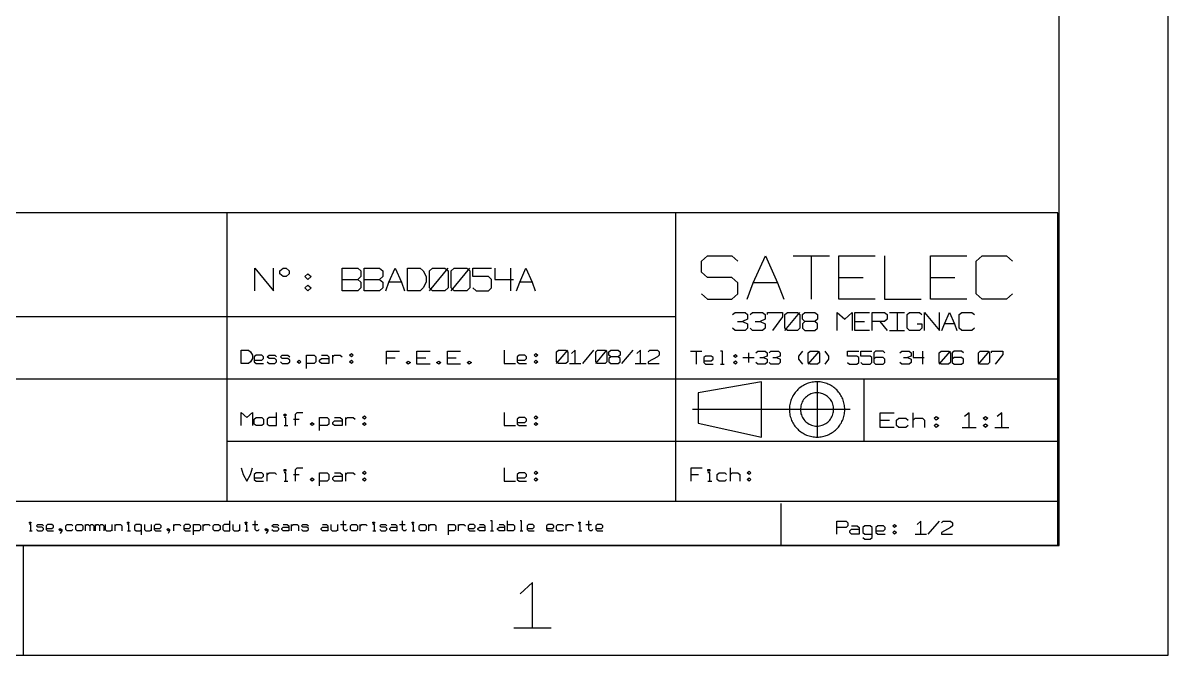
# Model space of a CAD drawing. Extents: x -93 to 502, y -337 to 504.
# Drawn here: x 203.9 to 501.1, y -336.7 to -172.5 of the extents above; entities that cross this region are included whole.
import ezdxf

# ---------------------------------------------------------------- set-up
doc = ezdxf.new("R2010")
doc.units = 0
doc.layers.add('1', color=1, linetype='CONTINUOUS')

msp = doc.modelspace()

# ---------------------------------------------------------------- linework, layer by layer
at = {"layer": '1'}
for p, q in [((501.08, -336.68), (501.08, 503.6)), ((472.78, -308.2), (472.78, 78.07)), ((472.5, -221.88), (41.33, -221.88)), ((256.9, -296.75), (256.9, -221.88)), ((373.33, -296.75), (373.33, -221.88)), ((472.5, -308.1), (472.5, -221.88)), ((379.98, -234.4), (381.55, -232.98)), ((379.98, -237.23), (379.98, -234.4)), ((381.55, -232.98), (387.85, -232.98)), ((387.85, -232.98), (389.43, -234.4)), ((393.43, -240.05), (396.58, -232.98)), ((396.58, -232.98), (399.75, -240.05)), ((403.75, -232.98), (413.2, -232.98)), ((408.48, -232.98), (408.48, -244.3)), ((415.63, -244.3), (415.63, -232.98)), ((415.63, -232.98), (425.08, -232.98)), ((427.5, -232.98), (427.5, -244.3)), ((439.4, -244.3), (439.4, -232.98)), ((439.4, -232.98), (448.85, -232.98)), ((451.28, -234.4), (452.85, -232.98)), ((451.28, -242.88), (451.28, -234.4)), ((452.85, -232.98), (459.15, -232.98)), ((459.15, -232.98), (460.73, -234.4)), ((264.1, -242.08), (264.1, -236.18)), ((264.1, -236.18), (268.95, -242.08)), ((268.95, -242.08), (268.95, -236.18)), ((270.58, -236.93), (271.38, -236.18)), ((270.58, -237.65), (270.58, -236.93)), ((271.38, -238.4), (270.58, -237.65)), ((271.38, -236.18), (272.18, -236.18)), ((272.18, -236.18), (273, -236.93)), ((273, -237.65), (272.18, -238.4)), ((273, -236.93), (273, -237.65)), ((277.03, -238.4), (277.85, -237.65)), ((277.85, -237.65), (278.65, -238.4)), ((286.73, -242.08), (286.73, -236.18)), ((286.73, -236.18), (290.78, -236.18)), ((290.78, -236.18), (291.58, -236.93)), ((291.58, -236.93), (291.58, -238.4)), ((292.4, -242.08), (292.4, -236.18)), ((292.4, -236.18), (296.43, -236.18)), ((296.43, -236.18), (297.25, -236.93)), ((297.25, -236.93), (297.25, -238.4)), ((298.85, -239.88), (300.48, -236.18)), ((300.48, -236.18), (302.1, -239.88)), ((303.7, -242.08), (303.7, -236.18)), ((303.7, -236.18), (306.95, -236.18)), ((306.95, -236.18), (307.75, -236.93)), ((307.75, -236.93), (308.55, -238.4)), ((309.38, -236.93), (310.18, -236.18)), ((309.38, -242.08), (314.23, -236.18)), ((309.38, -241.33), (309.38, -236.93)), ((310.18, -236.18), (313.4, -236.18)), ((313.4, -236.18), (314.23, -236.93)), ((314.23, -236.93), (314.23, -241.33)), ((315.03, -236.93), (315.83, -236.18)), ((315.03, -242.08), (319.88, -236.18)), ((315.03, -241.33), (315.03, -236.93)), ((315.83, -236.18), (319.08, -236.18)), ((319.08, -236.18), (319.88, -236.93)), ((319.88, -236.93), (319.88, -241.33)), ((320.68, -238.4), (320.68, -236.18)), ((320.68, -236.18), (325.53, -236.18)), ((326.35, -236.18), (326.35, -239.13)), ((330.38, -236.18), (330.38, -242.08)), ((332.8, -239.88), (334.43, -236.18)), ((334.43, -236.18), (336.05, -239.88)), ((381.55, -238.65), (379.98, -237.23)), ((272.18, -238.4), (271.38, -238.4)), ((277.85, -239.13), (277.03, -238.4)), ((277.03, -241.33), (277.85, -240.6)), ((278.65, -238.4), (277.85, -239.13)), ((277.85, -240.6), (278.65, -241.33)), ((286.73, -239.13), (290.78, -239.13)), ((291.58, -238.4), (290.78, -239.13)), ((290.78, -239.13), (291.58, -239.88)), ((291.58, -239.88), (291.58, -241.33)), ((292.4, -239.13), (296.43, -239.13)), ((297.25, -238.4), (296.43, -239.13)), ((296.43, -239.13), (297.25, -239.88)), ((297.25, -239.88), (297.25, -241.33)), ((298.05, -242.08), (298.85, -239.88)), ((302.1, -239.88), (298.85, -239.88)), ((302.1, -239.88), (302.9, -242.08)), ((308.55, -239.88), (307.75, -241.33)), ((308.55, -238.4), (308.55, -239.88)), ((324.73, -238.4), (320.68, -238.4)), ((325.53, -239.13), (324.73, -238.4)), ((325.53, -241.33), (325.53, -239.13)), ((326.35, -239.13), (331.2, -239.13)), ((332, -242.08), (332.8, -239.88)), ((336.05, -239.88), (332.8, -239.88)), ((336.05, -239.88), (336.85, -242.08)), ((387.85, -238.65), (381.55, -238.65)), ((389.43, -240.05), (387.85, -238.65)), ((389.43, -242.88), (389.43, -240.05)), ((391.85, -244.3), (393.43, -240.05)), ((399.75, -240.05), (393.43, -240.05)), ((399.75, -240.05), (401.33, -244.3)), ((415.63, -238.65), (421.93, -238.65)), ((439.4, -238.65), (445.7, -238.65)), ((277.85, -242.08), (277.03, -241.33)), ((278.65, -241.33), (277.85, -242.08)), ((290.78, -242.08), (286.73, -242.08)), ((291.58, -241.33), (290.78, -242.08)), ((296.43, -242.08), (292.4, -242.08)), ((297.25, -241.33), (296.43, -242.08)), ((306.95, -242.08), (303.7, -242.08)), ((307.75, -241.33), (306.95, -242.08)), ((310.18, -242.08), (309.38, -241.33)), ((313.4, -242.08), (310.18, -242.08)), ((314.23, -241.33), (313.4, -242.08)), ((315.83, -242.08), (315.03, -241.33)), ((319.08, -242.08), (315.83, -242.08)), ((319.88, -241.33), (319.08, -242.08)), ((320.68, -241.33), (321.5, -242.08)), ((321.5, -242.08), (324.73, -242.08)), ((324.73, -242.08), (325.53, -241.33)), ((379.98, -242.88), (381.55, -244.3)), ((387.85, -244.3), (389.43, -242.88)), ((452.85, -244.3), (451.28, -242.88)), ((460.73, -242.88), (459.15, -244.3)), ((381.55, -244.3), (387.85, -244.3)), ((425.08, -244.3), (415.63, -244.3)), ((427.5, -244.3), (436.98, -244.3)), ((448.85, -244.3), (439.4, -244.3)), ((459.15, -244.3), (452.85, -244.3)), ((373.33, -248.83), (41.33, -248.83)), ((388.05, -248.28), (388.7, -247.7)), ((388.7, -247.7), (391.3, -247.7)), ((391.95, -249.45), (390.65, -250.05)), ((391.3, -247.7), (391.95, -248.28)), ((391.95, -248.28), (391.95, -249.45)), ((392.58, -248.28), (393.23, -247.7)), ((393.23, -247.7), (395.83, -247.7)), ((396.48, -249.45), (395.18, -250.05)), ((395.83, -247.7), (396.48, -248.28)), ((396.48, -248.28), (396.48, -249.45)), ((397.13, -248.28), (397.13, -247.7)), ((397.13, -247.7), (401, -247.7)), ((401, -248.88), (398.4, -252.4)), ((401, -247.7), (401, -248.88)), ((401.65, -248.28), (402.28, -247.7)), ((401.65, -252.4), (405.53, -247.7)), ((401.65, -251.83), (401.65, -248.28)), ((402.28, -247.7), (404.88, -247.7)), ((404.88, -247.7), (405.53, -248.28)), ((405.53, -248.28), (405.53, -251.83)), ((406.18, -248.28), (406.83, -247.7)), ((406.18, -249.45), (406.18, -248.28)), ((406.83, -250.05), (406.18, -249.45)), ((406.83, -247.7), (409.4, -247.7)), ((409.4, -247.7), (410.05, -248.28)), ((410.05, -249.45), (409.4, -250.05)), ((410.05, -248.28), (410.05, -249.45)), ((415.23, -252.4), (415.23, -247.7)), ((415.23, -247.7), (417.15, -249.45)), ((417.15, -249.45), (419.1, -247.7)), ((419.1, -247.7), (419.1, -252.4)), ((419.75, -252.4), (419.75, -247.7)), ((419.75, -247.7), (423.63, -247.7)), ((424.28, -252.4), (424.28, -247.7)), ((424.28, -247.7), (427.5, -247.7)), ((427.5, -247.7), (428.15, -248.28)), ((428.15, -249.45), (427.5, -250.05)), ((428.15, -248.28), (428.15, -249.45)), ((428.8, -247.7), (432.68, -247.7)), ((430.75, -247.7), (430.75, -252.4)), ((433.33, -248.28), (433.98, -247.7)), ((433.33, -251.83), (433.33, -248.28)), ((433.98, -247.7), (436.55, -247.7)), ((436.55, -247.7), (437.2, -248.28)), ((437.85, -252.4), (437.85, -247.7)), ((437.85, -247.7), (441.73, -252.4)), ((441.73, -252.4), (441.73, -247.7)), ((443.03, -250.63), (444.33, -247.7)), ((444.33, -247.7), (445.63, -250.63)), ((446.9, -248.28), (447.55, -247.7)), ((446.9, -251.83), (446.9, -248.28)), ((447.55, -247.7), (450.15, -247.7)), ((450.15, -247.7), (450.8, -248.28)), ((388.7, -252.4), (388.05, -251.83)), ((391.3, -252.4), (388.7, -252.4)), ((389.35, -250.05), (390.65, -250.05)), ((390.65, -250.05), (391.95, -250.63)), ((391.95, -251.83), (391.3, -252.4)), ((391.95, -250.63), (391.95, -251.83)), ((393.23, -252.4), (392.58, -251.83)), ((395.83, -252.4), (393.23, -252.4)), ((393.88, -250.05), (395.18, -250.05)), ((395.18, -250.05), (396.48, -250.63)), ((396.48, -251.83), (395.83, -252.4)), ((396.48, -250.63), (396.48, -251.83)), ((402.28, -252.4), (401.65, -251.83)), ((404.88, -252.4), (402.28, -252.4)), ((405.53, -251.83), (404.88, -252.4)), ((406.83, -250.05), (406.18, -250.63)), ((406.18, -250.63), (406.18, -251.83)), ((406.18, -251.83), (406.83, -252.4)), ((409.4, -250.05), (406.83, -250.05)), ((406.83, -252.4), (409.4, -252.4)), ((410.05, -250.63), (409.4, -250.05)), ((409.4, -252.4), (410.05, -251.83)), ((410.05, -251.83), (410.05, -250.63)), ((419.75, -250.05), (422.33, -250.05)), ((423.63, -252.4), (419.75, -252.4)), ((427.5, -250.05), (424.28, -250.05)), ((426.23, -250.05), (428.15, -252.4)), ((428.8, -252.4), (432.68, -252.4)), ((433.98, -252.4), (433.33, -251.83)), ((436.55, -252.4), (433.98, -252.4)), ((435.93, -250.63), (437.2, -250.63)), ((437.2, -251.83), (436.55, -252.4)), ((437.2, -250.63), (437.2, -251.83)), ((442.38, -252.4), (443.03, -250.63)), ((445.63, -250.63), (443.03, -250.63)), ((445.63, -250.63), (446.25, -252.4)), ((447.55, -252.4), (446.9, -251.83)), ((450.15, -252.4), (447.55, -252.4)), ((450.8, -251.83), (450.15, -252.4)), ((260.5, -260.95), (260.5, -257.55)), ((260.5, -257.55), (262.45, -257.55)), ((262.45, -257.55), (262.93, -257.98)), ((262.93, -257.98), (263.43, -258.83)), ((288.63, -258.83), (289.13, -258.4)), ((289.13, -258.4), (289.6, -258.83)), ((298.23, -261.18), (298.23, -257.78)), ((298.23, -257.78), (301.63, -257.78)), ((306.15, -261.18), (306.15, -257.78)), ((306.15, -257.78), (309.55, -257.78)), ((314.08, -261.18), (314.08, -257.78)), ((314.08, -257.78), (317.48, -257.78)), ((328.78, -257.55), (328.78, -260.95)), ((336.53, -258.83), (337.03, -258.4)), ((337.03, -258.4), (337.5, -258.83)), ((342.35, -257.98), (342.85, -257.55)), ((342.35, -260.95), (345.28, -257.55)), ((342.35, -260.53), (342.35, -257.98)), ((342.85, -257.55), (344.78, -257.55)), ((344.78, -257.55), (345.28, -257.98)), ((345.28, -257.98), (345.28, -260.53)), ((347.2, -257.55), (346.23, -258.4)), ((347.2, -260.95), (347.2, -257.55)), ((349.15, -260.95), (352.05, -257.55)), ((352.55, -257.98), (353.03, -257.55)), ((352.55, -260.95), (355.45, -257.55)), ((352.55, -260.53), (352.55, -257.98)), ((353.03, -257.55), (354.98, -257.55)), ((354.98, -257.55), (355.45, -257.98)), ((355.45, -257.98), (355.45, -260.53)), ((355.93, -257.98), (356.43, -257.55)), ((355.93, -258.83), (355.93, -257.98)), ((356.43, -257.55), (358.35, -257.55)), ((358.35, -257.55), (358.85, -257.98)), ((358.85, -257.98), (358.85, -258.83)), ((359.33, -260.95), (362.25, -257.55)), ((364.18, -257.55), (363.2, -258.4)), ((364.18, -260.95), (364.18, -257.55)), ((366.13, -257.98), (366.6, -257.55)), ((366.6, -257.55), (368.55, -257.55)), ((368.55, -257.55), (369.03, -257.98)), ((369.03, -257.98), (369.03, -258.83)), ((377.15, -257.75), (380.08, -257.75)), ((378.6, -257.75), (378.6, -261.15)), ((385.4, -257.75), (384.93, -257.75)), ((385.4, -261.15), (385.4, -257.75)), ((392.2, -258.18), (392.2, -260.73)), ((394.13, -258.18), (394.63, -257.75)), ((394.63, -257.75), (396.55, -257.75)), ((396.55, -257.75), (397.05, -258.18)), ((397.05, -258.18), (397.05, -259.03)), ((397.53, -258.18), (398, -257.75)), ((398, -257.75), (399.95, -257.75)), ((399.95, -257.75), (400.43, -258.18)), ((400.43, -258.18), (400.43, -259.03)), ((405.28, -259.03), (406.25, -257.75)), ((407.7, -258.18), (408.2, -257.75)), ((407.7, -261.15), (410.63, -257.75)), ((407.7, -260.73), (407.7, -258.18)), ((408.2, -257.75), (410.13, -257.75)), ((410.13, -257.75), (410.63, -258.18)), ((410.63, -258.18), (410.63, -260.73)), ((413.05, -259.03), (412.08, -257.75)), ((417.9, -259.03), (417.9, -257.75)), ((417.9, -257.75), (420.8, -257.75)), ((421.3, -259.03), (421.3, -257.75)), ((421.3, -257.75), (424.2, -257.75)), ((425.18, -257.75), (424.68, -258.18)), ((424.68, -258.18), (424.68, -260.73)), ((427.1, -257.75), (425.18, -257.75)), ((427.6, -258.18), (427.1, -257.75)), ((431.48, -258.18), (431.95, -257.75)), ((431.95, -257.75), (433.9, -257.75)), ((433.9, -257.75), (434.38, -258.18)), ((434.38, -258.18), (434.38, -259.03)), ((434.88, -257.75), (434.88, -259.45)), ((437.3, -257.75), (437.3, -261.15)), ((441.65, -258.18), (442.15, -257.75)), ((441.65, -261.15), (444.58, -257.75)), ((441.65, -260.73), (441.65, -258.18)), ((442.15, -257.75), (444.08, -257.75)), ((444.08, -257.75), (444.58, -258.18)), ((444.58, -258.18), (444.58, -260.73)), ((445.55, -257.75), (445.05, -258.18)), ((445.05, -258.18), (445.05, -260.73)), ((447.48, -257.75), (445.55, -257.75)), ((447.98, -258.18), (447.48, -257.75)), ((451.85, -258.18), (452.33, -257.75)), ((451.85, -261.15), (454.75, -257.75)), ((451.85, -260.73), (451.85, -258.18)), ((452.33, -257.75), (454.28, -257.75)), ((454.28, -257.75), (454.75, -258.18)), ((454.75, -258.18), (454.75, -260.73)), ((455.25, -258.18), (455.25, -257.75)), ((455.25, -257.75), (458.15, -257.75)), ((458.15, -257.75), (458.15, -258.6)), ((262.45, -260.95), (260.5, -260.95)), ((262.93, -260.53), (262.45, -260.95)), ((263.43, -259.68), (262.93, -260.53)), ((263.43, -258.83), (263.43, -259.68)), ((264.38, -258.83), (263.9, -259.25)), ((263.9, -259.25), (263.9, -260.53)), ((263.9, -260.1), (265.85, -260.1)), ((263.9, -260.53), (264.38, -260.95)), ((265.85, -258.83), (264.38, -258.83)), ((264.38, -260.95), (266.33, -260.95)), ((266.33, -259.25), (265.85, -258.83)), ((265.85, -260.1), (266.33, -259.68)), ((266.33, -259.68), (266.33, -259.25)), ((267.3, -259.25), (267.78, -258.83)), ((267.78, -259.68), (267.3, -259.25)), ((267.3, -260.53), (267.78, -260.95)), ((267.78, -258.83), (269.23, -258.83)), ((269.23, -259.68), (267.78, -259.68)), ((267.78, -260.95), (269.23, -260.95)), ((269.23, -258.83), (269.73, -259.25)), ((269.73, -260.1), (269.23, -259.68)), ((269.23, -260.95), (269.73, -260.53)), ((269.73, -260.53), (269.73, -260.1)), ((270.7, -259.25), (271.18, -258.83)), ((271.18, -259.68), (270.7, -259.25)), ((270.7, -260.53), (271.18, -260.95)), ((271.18, -258.83), (272.63, -258.83)), ((272.63, -259.68), (271.18, -259.68)), ((271.18, -260.95), (272.63, -260.95)), ((272.63, -258.83), (273.13, -259.25)), ((273.13, -260.1), (272.63, -259.68)), ((272.63, -260.95), (273.13, -260.53)), ((273.13, -260.53), (273.13, -260.1)), ((275.05, -260.53), (275.55, -260.1)), ((275.55, -260.95), (275.05, -260.53)), ((275.55, -260.1), (276.03, -260.53)), ((276.03, -260.53), (275.55, -260.95)), ((277.48, -262.23), (277.48, -258.83)), ((277.48, -258.83), (279.43, -258.83)), ((279.43, -260.95), (277.48, -260.95)), ((279.43, -258.83), (279.9, -259.25)), ((279.9, -260.53), (279.43, -260.95)), ((279.9, -259.25), (279.9, -260.53)), ((280.88, -260.1), (281.35, -259.68)), ((280.88, -260.53), (280.88, -260.1)), ((281.35, -260.95), (280.88, -260.53)), ((281.35, -258.83), (282.83, -258.83)), ((281.35, -259.68), (283.3, -259.68)), ((283.3, -260.95), (281.35, -260.95)), ((282.83, -258.83), (283.3, -259.25)), ((283.3, -259.25), (283.3, -260.95)), ((284.28, -260.95), (284.28, -258.83)), ((284.28, -259.25), (284.75, -258.83)), ((284.75, -258.83), (286.2, -258.83)), ((286.2, -258.83), (286.7, -259.25)), ((289.13, -259.25), (288.63, -258.83)), ((288.63, -260.53), (289.13, -260.1)), ((289.13, -260.95), (288.63, -260.53)), ((289.6, -258.83), (289.13, -259.25)), ((289.13, -260.1), (289.6, -260.53)), ((289.6, -260.53), (289.13, -260.95)), ((298.23, -259.48), (300.5, -259.48)), ((303.33, -260.75), (303.9, -260.33)), ((303.9, -261.18), (303.33, -260.75)), ((303.9, -260.33), (304.45, -260.75)), ((304.45, -260.75), (303.9, -261.18)), ((306.15, -259.48), (308.43, -259.48)), ((309.55, -261.18), (306.15, -261.18)), ((311.25, -260.75), (311.8, -260.33)), ((311.8, -261.18), (311.25, -260.75)), ((311.8, -260.33), (312.38, -260.75)), ((312.38, -260.75), (311.8, -261.18)), ((314.08, -259.48), (316.35, -259.48)), ((317.48, -261.18), (314.08, -261.18)), ((319.18, -260.75), (319.73, -260.33)), ((319.73, -261.18), (319.18, -260.75)), ((319.73, -260.33), (320.3, -260.75)), ((320.3, -260.75), (319.73, -261.18)), ((328.78, -260.95), (331.68, -260.95)), ((332.65, -258.83), (332.18, -259.25)), ((332.18, -259.25), (332.18, -260.53)), ((332.18, -260.1), (334.1, -260.1)), ((332.18, -260.53), (332.65, -260.95)), ((334.1, -258.83), (332.65, -258.83)), ((332.65, -260.95), (334.6, -260.95)), ((334.6, -259.25), (334.1, -258.83)), ((334.1, -260.1), (334.6, -259.68)), ((334.6, -259.68), (334.6, -259.25)), ((337.03, -259.25), (336.53, -258.83)), ((336.53, -260.53), (337.03, -260.1)), ((337.03, -260.95), (336.53, -260.53)), ((337.5, -258.83), (337.03, -259.25)), ((337.03, -260.1), (337.5, -260.53)), ((337.5, -260.53), (337.03, -260.95)), ((342.85, -260.95), (342.35, -260.53)), ((344.78, -260.95), (342.85, -260.95)), ((345.28, -260.53), (344.78, -260.95)), ((345.75, -260.95), (348.65, -260.95)), ((353.03, -260.95), (352.55, -260.53)), ((354.98, -260.95), (353.03, -260.95)), ((355.45, -260.53), (354.98, -260.95)), ((356.43, -259.25), (355.93, -258.83)), ((356.43, -259.25), (355.93, -259.68)), ((355.93, -259.68), (355.93, -260.53)), ((355.93, -260.53), (356.43, -260.95)), ((358.35, -259.25), (356.43, -259.25)), ((356.43, -260.95), (358.35, -260.95)), ((358.85, -258.83), (358.35, -259.25)), ((358.85, -259.68), (358.35, -259.25)), ((358.35, -260.95), (358.85, -260.53)), ((358.85, -260.53), (358.85, -259.68)), ((362.73, -260.95), (365.63, -260.95)), ((368.55, -259.25), (366.13, -260.53)), ((366.13, -260.53), (366.13, -260.95)), ((366.13, -260.95), (369.03, -260.95)), ((369.03, -258.83), (368.55, -259.25)), ((381.03, -259.03), (380.55, -259.45)), ((380.55, -259.45), (380.55, -260.73)), ((380.55, -260.3), (382.5, -260.3)), ((380.55, -260.73), (381.03, -261.15)), ((382.5, -259.03), (381.03, -259.03)), ((381.03, -261.15), (382.98, -261.15)), ((382.98, -259.45), (382.5, -259.03)), ((382.5, -260.3), (382.98, -259.88)), ((382.98, -259.88), (382.98, -259.45)), ((384.93, -261.15), (385.88, -261.15)), ((388.3, -259.03), (388.8, -258.6)), ((388.8, -259.45), (388.3, -259.03)), ((388.3, -260.73), (388.8, -260.3)), ((388.8, -261.15), (388.3, -260.73)), ((388.8, -258.6), (389.28, -259.03)), ((389.28, -259.03), (388.8, -259.45)), ((388.8, -260.3), (389.28, -260.73)), ((389.28, -260.73), (388.8, -261.15)), ((390.73, -259.45), (393.65, -259.45)), ((394.63, -261.15), (394.13, -260.73)), ((396.55, -261.15), (394.63, -261.15)), ((395.1, -259.45), (396.08, -259.45)), ((397.05, -259.03), (396.08, -259.45)), ((396.08, -259.45), (397.05, -259.88)), ((397.05, -260.73), (396.55, -261.15)), ((397.05, -259.88), (397.05, -260.73)), ((398, -261.15), (397.53, -260.73)), ((399.95, -261.15), (398, -261.15)), ((398.5, -259.45), (399.48, -259.45)), ((400.43, -259.03), (399.48, -259.45)), ((399.48, -259.45), (400.43, -259.88)), ((400.43, -260.73), (399.95, -261.15)), ((400.43, -259.88), (400.43, -260.73)), ((405.28, -259.88), (405.28, -259.03)), ((406.25, -261.15), (405.28, -259.88)), ((408.2, -261.15), (407.7, -260.73)), ((410.13, -261.15), (408.2, -261.15)), ((410.63, -260.73), (410.13, -261.15)), ((412.08, -261.15), (413.05, -259.88)), ((413.05, -259.88), (413.05, -259.03)), ((420.33, -259.03), (417.9, -259.03)), ((417.9, -260.73), (418.38, -261.15)), ((418.38, -261.15), (420.33, -261.15)), ((420.8, -259.45), (420.33, -259.03)), ((420.33, -261.15), (420.8, -260.73)), ((420.8, -260.73), (420.8, -259.45)), ((423.73, -259.03), (421.3, -259.03)), ((421.3, -260.73), (421.78, -261.15)), ((421.78, -261.15), (423.73, -261.15)), ((424.2, -259.45), (423.73, -259.03)), ((423.73, -261.15), (424.2, -260.73)), ((424.2, -260.73), (424.2, -259.45)), ((425.18, -259.45), (424.68, -259.88)), ((424.68, -260.73), (425.18, -261.15)), ((427.1, -259.45), (425.18, -259.45)), ((425.18, -261.15), (427.1, -261.15)), ((427.6, -259.88), (427.1, -259.45)), ((427.1, -261.15), (427.6, -260.73)), ((427.6, -260.73), (427.6, -259.88)), ((431.95, -261.15), (431.48, -260.73)), ((433.9, -261.15), (431.95, -261.15)), ((432.45, -259.45), (433.43, -259.45)), ((434.38, -259.03), (433.43, -259.45)), ((433.43, -259.45), (434.38, -259.88)), ((434.38, -260.73), (433.9, -261.15)), ((434.38, -259.88), (434.38, -260.73)), ((434.88, -259.45), (437.78, -259.45)), ((442.15, -261.15), (441.65, -260.73)), ((444.08, -261.15), (442.15, -261.15)), ((444.58, -260.73), (444.08, -261.15)), ((445.55, -259.45), (445.05, -259.88)), ((445.05, -260.73), (445.55, -261.15)), ((447.48, -259.45), (445.55, -259.45)), ((445.55, -261.15), (447.48, -261.15)), ((447.98, -259.88), (447.48, -259.45)), ((447.48, -261.15), (447.98, -260.73)), ((447.98, -260.73), (447.98, -259.88)), ((452.33, -261.15), (451.85, -260.73)), ((454.28, -261.15), (452.33, -261.15)), ((454.75, -260.73), (454.28, -261.15)), ((458.15, -258.6), (456.2, -261.15)), ((472.5, -265), (41.33, -265)), ((395.6, -265.73), (379.08, -268.6)), ((395.6, -280.08), (395.6, -265.73)), ((405.28, -267.45), (405.03, -267.7)), ((405.55, -267.25), (405.28, -267.45)), ((405.83, -267.03), (405.55, -267.25)), ((406.13, -266.83), (405.83, -267.03)), ((406.43, -266.65), (406.13, -266.83)), ((406.73, -266.5), (406.43, -266.65)), ((407.05, -266.35), (406.73, -266.5)), ((407.38, -266.2), (407.05, -266.35)), ((407.7, -266.08), (407.38, -266.2)), ((408.03, -265.98), (407.7, -266.08)), ((408.35, -265.9), (408.03, -265.98)), ((408.7, -265.83), (408.35, -265.9)), ((409.05, -265.78), (408.7, -265.83)), ((409.4, -265.73), (409.05, -265.78)), ((409.75, -265.73), (409.4, -265.73)), ((410.1, -265.73), (409.75, -265.73)), ((409.98, -265.73), (409.98, -280.08)), ((410.45, -265.73), (410.1, -265.73)), ((410.8, -265.75), (410.45, -265.73)), ((411.13, -265.8), (410.8, -265.75)), ((411.48, -265.88), (411.13, -265.8)), ((411.83, -265.95), (411.48, -265.88)), ((412.15, -266.05), (411.83, -265.95)), ((412.48, -266.18), (412.15, -266.05)), ((412.8, -266.3), (412.48, -266.18)), ((413.13, -266.45), (412.8, -266.3)), ((413.43, -266.6), (413.13, -266.45)), ((413.73, -266.78), (413.43, -266.6)), ((414.03, -266.98), (413.73, -266.78)), ((414.33, -267.18), (414.03, -266.98)), ((414.58, -267.38), (414.33, -267.18)), ((414.85, -267.63), (414.58, -267.38)), ((422.2, -281.18), (422.2, -265)), ((379.08, -268.6), (379.08, -276.5)), ((403.28, -270.28), (403.18, -270.6)), ((403.43, -269.95), (403.28, -270.28)), ((403.58, -269.65), (403.43, -269.95)), ((403.73, -269.35), (403.58, -269.65)), ((403.93, -269.05), (403.73, -269.35)), ((404.1, -268.75), (403.93, -269.05)), ((404.33, -268.48), (404.1, -268.75)), ((404.55, -268.2), (404.33, -268.48)), ((404.78, -267.95), (404.55, -268.2)), ((405.03, -267.7), (404.78, -267.95)), ((406.5, -270.35), (406.3, -270.65)), ((406.73, -270.08), (406.5, -270.35)), ((406.95, -269.83), (406.73, -270.08)), ((407.23, -269.6), (406.95, -269.83)), ((407.5, -269.38), (407.23, -269.6)), ((407.78, -269.18), (407.5, -269.38)), ((408.1, -269.03), (407.78, -269.18)), ((408.4, -268.88), (408.1, -269.03)), ((408.75, -268.78), (408.4, -268.88)), ((409.08, -268.68), (408.75, -268.78)), ((409.43, -268.63), (409.08, -268.68)), ((409.78, -268.6), (409.43, -268.63)), ((410.13, -268.6), (409.78, -268.6)), ((410.48, -268.63), (410.13, -268.6)), ((410.83, -268.68), (410.48, -268.63)), ((411.15, -268.75), (410.83, -268.68)), ((411.48, -268.85), (411.15, -268.75)), ((411.8, -269), (411.48, -268.85)), ((412.13, -269.15), (411.8, -269)), ((412.4, -269.35), (412.13, -269.15)), ((412.7, -269.55), (412.4, -269.35)), ((412.95, -269.78), (412.7, -269.55)), ((413.2, -270.03), (412.95, -269.78)), ((413.43, -270.3), (413.2, -270.03)), ((413.63, -270.58), (413.43, -270.3)), ((415.1, -267.85), (414.85, -267.63)), ((415.35, -268.13), (415.1, -267.85)), ((415.58, -268.38), (415.35, -268.13)), ((415.78, -268.65), (415.58, -268.38)), ((415.98, -268.95), (415.78, -268.65)), ((416.15, -269.25), (415.98, -268.95)), ((416.33, -269.55), (416.15, -269.25)), ((416.5, -269.85), (416.33, -269.55)), ((416.63, -270.18), (416.5, -269.85)), ((416.75, -270.5), (416.63, -270.18)), ((418.6, -272.9), (377.65, -272.9)), ((402.83, -272.33), (402.8, -272.68)), ((402.8, -272.68), (402.8, -273.03)), ((402.8, -273.03), (402.8, -273.38)), ((402.8, -273.38), (402.85, -273.7)), ((402.85, -271.98), (402.83, -272.33)), ((402.9, -271.63), (402.85, -271.98)), ((402.98, -271.28), (402.9, -271.63)), ((403.05, -270.95), (402.98, -271.28)), ((403.18, -270.6), (403.05, -270.95)), ((405.73, -272.28), (405.68, -272.63)), ((405.68, -272.63), (405.68, -272.98)), ((405.68, -272.98), (405.68, -273.3)), ((405.68, -273.3), (405.73, -273.65)), ((405.78, -271.93), (405.73, -272.28)), ((405.88, -271.6), (405.78, -271.93)), ((406, -271.25), (405.88, -271.6)), ((406.13, -270.95), (406, -271.25)), ((406.3, -270.65), (406.13, -270.95)), ((413.8, -270.88), (413.63, -270.58)), ((413.95, -271.2), (413.8, -270.88)), ((414.08, -271.53), (413.95, -271.2)), ((414.18, -271.88), (414.08, -271.53)), ((414.23, -272.2), (414.18, -271.88)), ((414.28, -272.55), (414.23, -272.2)), ((414.25, -273.48), (414.28, -273.13)), ((414.3, -272.9), (414.28, -272.55)), ((414.28, -273.13), (414.3, -272.9)), ((416.85, -270.83), (416.75, -270.5)), ((416.95, -271.18), (416.85, -270.83)), ((417.03, -271.5), (416.95, -271.18)), ((417.1, -271.85), (417.03, -271.5)), ((417.13, -272.2), (417.1, -271.85)), ((417.15, -272.55), (417.13, -272.2)), ((417.13, -273.7), (417.15, -273.38)), ((417.18, -272.9), (417.15, -272.55)), ((417.15, -273.38), (417.18, -273.03)), ((417.18, -273.03), (417.18, -272.9)), ((260.5, -277.1), (260.5, -273.73)), ((260.5, -273.73), (261.95, -275)), ((261.95, -275), (263.43, -273.73)), ((263.43, -273.73), (263.43, -277.1)), ((263.9, -275.43), (264.38, -275)), ((263.9, -276.68), (263.9, -275.43)), ((264.38, -275), (265.85, -275)), ((265.85, -275), (266.33, -275.43)), ((266.33, -275.43), (266.33, -276.68)), ((267.78, -275), (267.3, -275.43)), ((267.3, -275.43), (267.3, -276.68)), ((269.73, -275), (267.78, -275)), ((269.73, -277.1), (269.73, -273.73)), ((271.65, -274.58), (271.65, -274.15)), ((271.65, -274.15), (272.15, -274.15)), ((272.15, -274.58), (271.65, -274.58)), ((272.15, -275), (271.65, -275)), ((272.15, -274.15), (272.15, -274.58)), ((272.15, -277.1), (272.15, -275)), ((274.08, -275.43), (275.55, -275.43)), ((274.58, -274.15), (275.05, -273.73)), ((274.58, -277.1), (274.58, -274.15)), ((275.05, -273.73), (276.5, -273.73)), ((278.45, -276.68), (278.93, -276.25)), ((278.93, -276.25), (279.43, -276.68)), ((280.88, -278.38), (280.88, -275)), ((280.88, -275), (282.83, -275)), ((282.83, -275), (283.3, -275.43)), ((283.3, -275.43), (283.3, -276.68)), ((284.28, -276.25), (284.75, -275.83)), ((284.28, -276.68), (284.28, -276.25)), ((284.75, -275), (286.2, -275)), ((284.75, -275.83), (286.7, -275.83)), ((286.2, -275), (286.7, -275.43)), ((286.7, -275.43), (286.7, -277.1)), ((287.68, -277.1), (287.68, -275)), ((287.68, -275.43), (288.15, -275)), ((288.15, -275), (289.6, -275)), ((289.6, -275), (290.1, -275.43)), ((292.03, -275), (292.53, -274.58)), ((292.53, -275.43), (292.03, -275)), ((292.03, -276.68), (292.53, -276.25)), ((292.53, -274.58), (293, -275)), ((293, -275), (292.53, -275.43)), ((292.53, -276.25), (293, -276.68)), ((328.78, -273.73), (328.78, -277.1)), ((332.65, -275), (332.18, -275.43)), ((332.18, -275.43), (332.18, -276.68)), ((332.18, -276.25), (334.1, -276.25)), ((334.1, -275), (332.65, -275)), ((334.6, -275.43), (334.1, -275)), ((334.1, -276.25), (334.6, -275.83)), ((334.6, -275.83), (334.6, -275.43)), ((336.53, -275), (337.03, -274.58)), ((337.03, -275.43), (336.53, -275)), ((336.53, -276.68), (337.03, -276.25)), ((337.03, -274.58), (337.5, -275)), ((337.5, -275), (337.03, -275.43)), ((337.03, -276.25), (337.5, -276.68)), ((402.85, -273.7), (402.88, -274.05)), ((402.88, -274.05), (402.95, -274.4)), ((402.95, -274.4), (403.03, -274.75)), ((403.03, -274.75), (403.13, -275.08)), ((403.13, -275.08), (403.25, -275.4)), ((403.25, -275.4), (403.38, -275.73)), ((403.38, -275.73), (403.53, -276.05)), ((403.53, -276.05), (403.68, -276.35)), ((403.68, -276.35), (403.85, -276.65)), ((405.73, -273.65), (405.8, -274)), ((405.8, -274), (405.9, -274.33)), ((405.9, -274.33), (406.05, -274.65)), ((406.05, -274.65), (406.2, -274.98)), ((406.2, -274.98), (406.38, -275.28)), ((406.38, -275.28), (406.58, -275.55)), ((406.58, -275.55), (406.8, -275.83)), ((406.8, -275.83), (407.05, -276.08)), ((407.05, -276.08), (407.33, -276.3)), ((407.33, -276.3), (407.6, -276.5)), ((412.23, -276.58), (412.53, -276.38)), ((412.53, -276.38), (412.8, -276.18)), ((412.8, -276.18), (413.05, -275.93)), ((413.05, -275.93), (413.28, -275.68)), ((413.28, -275.68), (413.5, -275.4)), ((413.5, -275.4), (413.68, -275.1)), ((413.68, -275.1), (413.85, -274.8)), ((413.85, -274.8), (414, -274.48)), ((414, -274.48), (414.1, -274.15)), ((414.1, -274.15), (414.2, -273.8)), ((414.2, -273.8), (414.25, -273.48)), ((416.1, -276.65), (416.28, -276.35)), ((416.28, -276.35), (416.45, -276.05)), ((416.45, -276.05), (416.58, -275.73)), ((416.58, -275.73), (416.73, -275.4)), ((416.73, -275.4), (416.83, -275.08)), ((416.83, -275.08), (416.93, -274.75)), ((416.93, -274.75), (417, -274.4)), ((417, -274.4), (417.08, -274.05)), ((417.08, -274.05), (417.13, -273.7)), ((426.38, -277.55), (426.38, -273.78)), ((426.38, -273.78), (430.03, -273.78)), ((426.38, -275.68), (428.8, -275.68)), ((430.63, -275.68), (431.23, -275.2)), ((430.63, -277.08), (430.63, -275.68)), ((431.23, -275.2), (433.05, -275.2)), ((433.05, -275.2), (433.65, -275.68)), ((434.88, -277.55), (434.88, -273.78)), ((434.88, -275.68), (435.48, -275.2)), ((435.48, -275.2), (437.3, -275.2)), ((437.3, -275.2), (437.9, -275.68)), ((437.9, -275.68), (437.9, -277.55)), ((440.33, -275.2), (440.93, -274.73)), ((440.93, -275.68), (440.33, -275.2)), ((440.93, -274.73), (441.55, -275.2)), ((441.55, -275.2), (440.93, -275.68)), ((449.43, -273.78), (448.2, -274.73)), ((449.43, -277.55), (449.43, -273.78)), ((453.05, -275.2), (453.68, -274.73)), ((453.68, -275.68), (453.05, -275.2)), ((453.68, -274.73), (454.28, -275.2)), ((454.28, -275.2), (453.68, -275.68)), ((457.9, -273.78), (456.7, -274.73)), ((457.9, -277.55), (457.9, -273.78)), ((264.38, -277.1), (263.9, -276.68)), ((265.85, -277.1), (264.38, -277.1)), ((266.33, -276.68), (265.85, -277.1)), ((267.3, -276.68), (267.78, -277.1)), ((267.78, -277.1), (269.73, -277.1)), ((271.65, -277.1), (272.63, -277.1)), ((278.93, -277.1), (278.45, -276.68)), ((279.43, -276.68), (278.93, -277.1)), ((282.83, -277.1), (280.88, -277.1)), ((283.3, -276.68), (282.83, -277.1)), ((284.75, -277.1), (284.28, -276.68)), ((286.7, -277.1), (284.75, -277.1)), ((292.53, -277.1), (292.03, -276.68)), ((293, -276.68), (292.53, -277.1)), ((328.78, -277.1), (331.68, -277.1)), ((332.18, -276.68), (332.65, -277.1)), ((332.65, -277.1), (334.6, -277.1)), ((337.03, -277.1), (336.53, -276.68)), ((337.5, -276.68), (337.03, -277.1)), ((379.08, -276.5), (395.6, -280.08)), ((403.85, -276.65), (404.05, -276.95)), ((404.05, -276.95), (404.25, -277.23)), ((404.25, -277.23), (404.48, -277.5)), ((404.48, -277.5), (404.7, -277.78)), ((404.7, -277.78), (404.95, -278.03)), ((404.95, -278.03), (405.2, -278.25)), ((405.2, -278.25), (405.45, -278.48)), ((405.45, -278.48), (405.73, -278.7)), ((405.73, -278.7), (406.03, -278.9)), ((406.03, -278.9), (406.33, -279.08)), ((406.33, -279.08), (406.63, -279.25)), ((406.63, -279.25), (406.93, -279.4)), ((407.6, -276.5), (407.9, -276.68)), ((407.9, -276.68), (408.2, -276.83)), ((408.2, -276.83), (408.53, -276.95)), ((408.53, -276.95), (408.88, -277.08)), ((408.88, -277.08), (409.2, -277.15)), ((409.2, -277.15), (409.55, -277.2)), ((409.55, -277.2), (409.9, -277.2)), ((409.9, -277.2), (410.25, -277.2)), ((410.25, -277.2), (410.6, -277.18)), ((410.6, -277.18), (410.95, -277.1)), ((410.95, -277.1), (411.28, -277)), ((411.28, -277), (411.6, -276.9)), ((411.6, -276.9), (411.93, -276.75)), ((411.93, -276.75), (412.23, -276.58)), ((413.03, -279.4), (413.33, -279.25)), ((413.33, -279.25), (413.65, -279.08)), ((413.65, -279.08), (413.93, -278.9)), ((413.93, -278.9), (414.23, -278.7)), ((414.23, -278.7), (414.5, -278.48)), ((414.5, -278.48), (414.78, -278.25)), ((414.78, -278.25), (415.03, -278.03)), ((415.03, -278.03), (415.25, -277.78)), ((415.25, -277.78), (415.5, -277.5)), ((415.5, -277.5), (415.7, -277.23)), ((415.7, -277.23), (415.9, -276.95)), ((415.9, -276.95), (416.1, -276.65)), ((430.03, -277.55), (426.38, -277.55)), ((431.23, -277.55), (430.63, -277.08)), ((433.05, -277.55), (431.23, -277.55)), ((433.65, -277.08), (433.05, -277.55)), ((440.33, -277.08), (440.93, -276.63)), ((440.93, -277.55), (440.33, -277.08)), ((440.93, -276.63), (441.55, -277.08)), ((441.55, -277.08), (440.93, -277.55)), ((447.6, -277.55), (451.25, -277.55)), ((453.05, -277.08), (453.68, -276.63)), ((453.68, -277.55), (453.05, -277.08)), ((453.68, -276.63), (454.28, -277.08)), ((454.28, -277.08), (453.68, -277.55)), ((456.1, -277.55), (459.73, -277.55)), ((472.5, -281.18), (256.9, -281.18)), ((406.93, -279.4), (407.25, -279.55)), ((407.25, -279.55), (407.58, -279.68)), ((407.58, -279.68), (407.93, -279.78)), ((407.93, -279.78), (408.25, -279.88)), ((408.25, -279.88), (408.6, -279.95)), ((408.6, -279.95), (408.93, -280)), ((408.93, -280), (409.28, -280.05)), ((409.28, -280.05), (409.63, -280.08)), ((409.63, -280.08), (409.98, -280.08)), ((409.98, -280.08), (410.33, -280.08)), ((410.33, -280.08), (410.68, -280.05)), ((410.68, -280.05), (411.03, -280)), ((411.03, -280), (411.38, -279.95)), ((411.38, -279.95), (411.7, -279.88)), ((411.7, -279.88), (412.05, -279.78)), ((412.05, -279.78), (412.38, -279.68)), ((412.38, -279.68), (412.7, -279.55)), ((412.7, -279.55), (413.03, -279.4)), ((260.5, -288.1), (261, -289.78)), ((262.93, -289.78), (263.43, -288.1)), ((274.58, -288.5), (275.05, -288.1)), ((275.05, -288.1), (276.5, -288.1)), ((328.78, -288.1), (328.78, -291.48)), ((377.28, -291.48), (377.28, -288.1)), ((377.28, -288.1), (380.2, -288.1)), ((387.48, -291.48), (387.48, -288.1)), ((261, -289.78), (261.95, -291.48)), ((261.95, -291.48), (262.93, -289.78)), ((264.38, -289.35), (263.9, -289.78)), ((263.9, -289.78), (263.9, -291.05)), ((263.9, -290.63), (265.85, -290.63)), ((263.9, -291.05), (264.38, -291.48)), ((265.85, -289.35), (264.38, -289.35)), ((266.33, -289.78), (265.85, -289.35)), ((265.85, -290.63), (266.33, -290.2)), ((266.33, -290.2), (266.33, -289.78)), ((267.3, -291.48), (267.3, -289.35)), ((267.3, -289.78), (267.78, -289.35)), ((267.78, -289.35), (269.23, -289.35)), ((269.23, -289.35), (269.73, -289.78)), ((271.65, -288.93), (271.65, -288.5)), ((271.65, -288.5), (272.15, -288.5)), ((272.15, -288.93), (271.65, -288.93)), ((272.15, -289.35), (271.65, -289.35)), ((272.15, -288.5), (272.15, -288.93)), ((272.15, -291.48), (272.15, -289.35)), ((274.08, -289.78), (275.55, -289.78)), ((274.58, -291.48), (274.58, -288.5)), ((278.45, -291.05), (278.93, -290.63)), ((278.93, -291.48), (278.45, -291.05)), ((278.93, -290.63), (279.43, -291.05)), ((279.43, -291.05), (278.93, -291.48)), ((280.88, -292.75), (280.88, -289.35)), ((280.88, -289.35), (282.83, -289.35)), ((282.83, -289.35), (283.3, -289.78)), ((283.3, -291.05), (282.83, -291.48)), ((283.3, -289.78), (283.3, -291.05)), ((284.28, -290.63), (284.75, -290.2)), ((284.28, -291.05), (284.28, -290.63)), ((284.75, -291.48), (284.28, -291.05)), ((284.75, -289.35), (286.2, -289.35)), ((284.75, -290.2), (286.7, -290.2)), ((286.2, -289.35), (286.7, -289.78)), ((286.7, -289.78), (286.7, -291.48)), ((287.68, -291.48), (287.68, -289.35)), ((287.68, -289.78), (288.15, -289.35)), ((288.15, -289.35), (289.6, -289.35)), ((289.6, -289.35), (290.1, -289.78)), ((292.03, -289.35), (292.53, -288.93)), ((292.53, -289.78), (292.03, -289.35)), ((292.03, -291.05), (292.53, -290.63)), ((292.53, -291.48), (292.03, -291.05)), ((292.53, -288.93), (293, -289.35)), ((293, -289.35), (292.53, -289.78)), ((292.53, -290.63), (293, -291.05)), ((293, -291.05), (292.53, -291.48)), ((332.65, -289.35), (332.18, -289.78)), ((332.18, -289.78), (332.18, -291.05)), ((332.18, -290.63), (334.1, -290.63)), ((332.18, -291.05), (332.65, -291.48)), ((334.1, -289.35), (332.65, -289.35)), ((334.6, -289.78), (334.1, -289.35)), ((334.1, -290.63), (334.6, -290.2)), ((334.6, -290.2), (334.6, -289.78)), ((336.53, -289.35), (337.03, -288.93)), ((337.03, -289.78), (336.53, -289.35)), ((336.53, -291.05), (337.03, -290.63)), ((337.03, -291.48), (336.53, -291.05)), ((337.03, -288.93), (337.5, -289.35)), ((337.5, -289.35), (337.03, -289.78)), ((337.03, -290.63), (337.5, -291.05)), ((337.5, -291.05), (337.03, -291.48)), ((377.28, -289.78), (379.23, -289.78)), ((381.65, -288.93), (381.65, -288.5)), ((381.65, -288.5), (382.13, -288.5)), ((382.13, -288.93), (381.65, -288.93)), ((382.13, -289.35), (381.65, -289.35)), ((382.13, -288.5), (382.13, -288.93)), ((382.13, -291.48), (382.13, -289.35)), ((384.08, -289.78), (384.55, -289.35)), ((384.08, -291.05), (384.08, -289.78)), ((384.55, -291.48), (384.08, -291.05)), ((384.55, -289.35), (386, -289.35)), ((386, -289.35), (386.5, -289.78)), ((386.5, -291.05), (386, -291.48)), ((387.48, -289.78), (387.95, -289.35)), ((387.95, -289.35), (389.4, -289.35)), ((389.4, -289.35), (389.9, -289.78)), ((389.9, -289.78), (389.9, -291.48)), ((391.83, -289.35), (392.33, -288.93)), ((392.33, -289.78), (391.83, -289.35)), ((391.83, -291.05), (392.33, -290.63)), ((392.33, -291.48), (391.83, -291.05)), ((392.33, -288.93), (392.8, -289.35)), ((392.8, -289.35), (392.33, -289.78)), ((392.33, -290.63), (392.8, -291.05)), ((392.8, -291.05), (392.33, -291.48)), ((264.38, -291.48), (266.33, -291.48)), ((271.65, -291.48), (272.63, -291.48)), ((282.83, -291.48), (280.88, -291.48)), ((286.7, -291.48), (284.75, -291.48)), ((328.78, -291.48), (331.68, -291.48)), ((332.65, -291.48), (334.6, -291.48)), ((381.65, -291.48), (382.63, -291.48)), ((386, -291.48), (384.55, -291.48)), ((41.33, -296.75), (472.5, -296.75)), ((400.63, -308.1), (400.63, -297.33)), ((205.58, -302.45), (205.58, -302.13)), ((205.58, -302.13), (205.95, -302.13)), ((205.95, -302.45), (205.58, -302.45)), ((205.95, -302.78), (205.58, -302.78)), ((205.95, -302.13), (205.95, -302.45)), ((205.95, -304.43), (205.95, -302.78)), ((207.4, -303.13), (207.75, -302.78)), ((207.75, -303.45), (207.4, -303.13)), ((207.75, -302.78), (208.85, -302.78)), ((208.85, -302.78), (209.23, -303.13)), ((210.3, -302.78), (209.95, -303.13)), ((209.95, -303.13), (209.95, -304.1)), ((211.4, -302.78), (210.3, -302.78)), ((211.78, -303.13), (211.4, -302.78)), ((211.78, -303.45), (211.78, -303.13)), ((215.03, -303.13), (215.4, -302.78)), ((215.03, -304.1), (215.03, -303.13)), ((215.4, -302.78), (216.5, -302.78)), ((216.5, -302.78), (216.85, -303.13)), ((217.58, -303.13), (217.95, -302.78)), ((217.58, -304.1), (217.58, -303.13)), ((217.95, -302.78), (219.05, -302.78)), ((219.05, -302.78), (219.4, -303.13)), ((219.4, -303.13), (219.4, -304.1)), ((220.13, -304.43), (220.13, -302.78)), ((220.13, -303.13), (220.5, -302.78)), ((220.5, -302.78), (220.85, -302.78)), ((220.85, -302.78), (221.23, -303.13)), ((221.23, -303.13), (221.58, -302.78)), ((221.23, -303.13), (221.23, -304.43)), ((221.58, -302.78), (221.95, -302.78)), ((221.95, -302.78), (222.3, -303.13)), ((222.3, -303.13), (222.3, -304.43)), ((222.68, -304.43), (222.68, -302.78)), ((222.68, -303.13), (223.05, -302.78)), ((223.05, -302.78), (223.4, -302.78)), ((223.4, -302.78), (223.78, -303.13)), ((223.78, -303.13), (224.13, -302.78)), ((223.78, -303.13), (223.78, -304.43)), ((224.13, -302.78), (224.5, -302.78)), ((224.5, -302.78), (224.85, -303.13)), ((224.85, -303.13), (224.85, -304.43)), ((225.23, -302.78), (225.23, -304.1)), ((227.05, -304.43), (227.05, -302.78)), ((227.78, -304.43), (227.78, -302.78)), ((227.78, -303.13), (228.13, -302.78)), ((228.13, -302.78), (229.23, -302.78)), ((229.23, -302.78), (229.58, -303.13)), ((229.58, -303.13), (229.58, -304.43)), ((231.05, -302.45), (231.05, -302.13)), ((231.05, -302.13), (231.4, -302.13)), ((231.4, -302.45), (231.05, -302.45)), ((231.4, -302.78), (231.05, -302.78)), ((231.4, -302.13), (231.4, -302.45)), ((231.4, -304.43), (231.4, -302.78)), ((233.23, -302.78), (232.85, -303.13)), ((232.85, -303.13), (232.85, -304.1)), ((234.33, -302.78), (233.23, -302.78)), ((234.68, -303.13), (234.33, -302.78)), ((234.68, -305.43), (234.68, -302.78)), ((235.4, -302.78), (235.4, -304.1)), ((237.23, -304.43), (237.23, -302.78)), ((238.33, -302.78), (237.95, -303.13)), ((237.95, -303.13), (237.95, -304.1)), ((239.4, -302.78), (238.33, -302.78)), ((239.78, -303.13), (239.4, -302.78)), ((239.78, -303.45), (239.78, -303.13)), ((243.05, -304.43), (243.05, -302.78)), ((243.05, -303.13), (243.4, -302.78)), ((243.4, -302.78), (244.5, -302.78)), ((244.5, -302.78), (244.88, -303.13)), ((245.95, -302.78), (245.6, -303.13)), ((245.6, -303.13), (245.6, -304.1)), ((247.05, -302.78), (245.95, -302.78)), ((247.4, -303.13), (247.05, -302.78)), ((247.4, -303.45), (247.4, -303.13)), ((248.15, -305.43), (248.15, -302.78)), ((248.15, -302.78), (249.6, -302.78)), ((249.6, -302.78), (249.95, -303.13)), ((249.95, -303.13), (249.95, -304.1)), ((250.68, -304.43), (250.68, -302.78)), ((250.68, -303.13), (251.05, -302.78)), ((251.05, -302.78), (252.15, -302.78)), ((252.15, -302.78), (252.5, -303.13)), ((253.23, -303.13), (253.6, -302.78)), ((253.23, -304.1), (253.23, -303.13)), ((253.6, -302.78), (254.68, -302.78)), ((254.68, -302.78), (255.05, -303.13)), ((255.05, -303.13), (255.05, -304.1)), ((256.15, -302.78), (255.78, -303.13)), ((255.78, -303.13), (255.78, -304.1)), ((257.6, -302.78), (256.15, -302.78)), ((257.6, -304.43), (257.6, -301.8)), ((258.33, -302.78), (258.33, -304.1)), ((260.15, -304.43), (260.15, -302.78)), ((261.6, -302.45), (261.6, -302.13)), ((261.6, -302.13), (261.95, -302.13)), ((261.95, -302.45), (261.6, -302.45)), ((261.95, -302.78), (261.6, -302.78)), ((261.95, -302.13), (261.95, -302.45)), ((261.95, -304.43), (261.95, -302.78)), ((263.43, -302.78), (264.88, -302.78)), ((264.15, -304.1), (264.15, -301.8)), ((268.5, -303.13), (268.88, -302.78)), ((268.88, -303.45), (268.5, -303.13)), ((268.88, -302.78), (269.98, -302.78)), ((269.98, -302.78), (270.33, -303.13)), ((271.43, -302.78), (272.5, -302.78)), ((272.5, -302.78), (272.88, -303.13)), ((272.88, -303.13), (272.88, -304.43)), ((273.6, -304.43), (273.6, -302.78)), ((273.6, -303.13), (273.98, -302.78)), ((273.98, -302.78), (275.05, -302.78)), ((275.05, -302.78), (275.43, -303.13)), ((275.43, -303.13), (275.43, -304.43)), ((276.15, -303.13), (276.5, -302.78)), ((276.5, -303.45), (276.15, -303.13)), ((276.5, -302.78), (277.6, -302.78)), ((277.6, -302.78), (277.98, -303.13)), ((281.6, -302.78), (282.7, -302.78)), ((282.7, -302.78), (283.05, -303.13)), ((283.05, -303.13), (283.05, -304.43)), ((283.8, -302.78), (283.8, -304.1)), ((285.6, -304.43), (285.6, -302.78)), ((286.33, -302.78), (287.8, -302.78)), ((287.05, -304.1), (287.05, -301.8)), ((288.88, -303.13), (289.25, -302.78)), ((288.88, -304.1), (288.88, -303.13)), ((289.25, -302.78), (290.33, -302.78)), ((290.33, -302.78), (290.7, -303.13)), ((290.7, -303.13), (290.7, -304.1)), ((291.43, -304.43), (291.43, -302.78)), ((291.43, -303.13), (291.8, -302.78)), ((291.8, -302.78), (292.88, -302.78)), ((292.88, -302.78), (293.25, -303.13)), ((294.7, -302.45), (294.7, -302.13)), ((294.7, -302.13), (295.08, -302.13)), ((295.08, -302.45), (294.7, -302.45)), ((295.08, -302.78), (294.7, -302.78)), ((295.08, -302.13), (295.08, -302.45)), ((295.08, -304.43), (295.08, -302.78)), ((296.53, -303.13), (296.88, -302.78)), ((296.88, -303.45), (296.53, -303.13)), ((296.88, -302.78), (297.98, -302.78)), ((297.98, -302.78), (298.35, -303.13)), ((299.43, -302.78), (300.53, -302.78)), ((300.53, -302.78), (300.88, -303.13)), ((300.88, -303.13), (300.88, -304.43)), ((301.6, -302.78), (303.08, -302.78)), ((302.35, -304.1), (302.35, -301.8)), ((304.88, -302.45), (304.88, -302.13)), ((304.88, -302.13), (305.25, -302.13)), ((305.25, -302.45), (304.88, -302.45)), ((305.25, -302.78), (304.88, -302.78)), ((305.25, -302.13), (305.25, -302.45)), ((305.25, -304.43), (305.25, -302.78)), ((306.7, -303.13), (307.08, -302.78)), ((306.7, -304.1), (306.7, -303.13)), ((307.08, -302.78), (308.15, -302.78)), ((308.15, -302.78), (308.53, -303.13)), ((308.53, -303.13), (308.53, -304.1)), ((309.25, -304.43), (309.25, -302.78)), ((309.25, -303.13), (309.63, -302.78)), ((309.63, -302.78), (310.7, -302.78)), ((310.7, -302.78), (311.08, -303.13)), ((311.08, -303.13), (311.08, -304.43)), ((314.35, -305.43), (314.35, -302.78)), ((314.35, -302.78), (315.8, -302.78)), ((315.8, -302.78), (316.15, -303.13)), ((316.15, -303.13), (316.15, -304.1)), ((316.9, -304.43), (316.9, -302.78)), ((316.9, -303.13), (317.25, -302.78)), ((317.25, -302.78), (318.35, -302.78)), ((318.35, -302.78), (318.7, -303.13)), ((319.8, -302.78), (319.43, -303.13)), ((319.43, -303.13), (319.43, -304.1)), ((320.9, -302.78), (319.8, -302.78)), ((321.25, -303.13), (320.9, -302.78)), ((321.25, -303.45), (321.25, -303.13)), ((322.35, -302.78), (323.45, -302.78)), ((323.45, -302.78), (323.8, -303.13)), ((323.8, -303.13), (323.8, -304.43)), ((325.63, -301.8), (325.25, -301.8)), ((325.63, -304.43), (325.63, -301.8)), ((327.45, -302.78), (328.53, -302.78)), ((328.53, -302.78), (328.9, -303.13)), ((328.9, -303.13), (328.9, -304.43)), ((329.63, -304.43), (329.63, -301.8)), ((329.63, -302.78), (331.08, -302.78)), ((331.08, -302.78), (331.45, -303.13)), ((331.45, -303.13), (331.45, -304.1)), ((333.25, -301.8), (332.9, -301.8)), ((333.25, -304.43), (333.25, -301.8)), ((335.08, -302.78), (334.73, -303.13)), ((334.73, -303.13), (334.73, -304.1)), ((336.18, -302.78), (335.08, -302.78)), ((336.53, -303.13), (336.18, -302.78)), ((336.53, -303.45), (336.53, -303.13)), ((340.18, -302.78), (339.8, -303.13)), ((339.8, -303.13), (339.8, -304.1)), ((341.25, -302.78), (340.18, -302.78)), ((341.63, -303.13), (341.25, -302.78)), ((341.63, -303.45), (341.63, -303.13)), ((342.35, -303.13), (342.73, -302.78)), ((342.35, -304.1), (342.35, -303.13)), ((342.73, -302.78), (343.8, -302.78)), ((343.8, -302.78), (344.18, -303.13)), ((344.9, -304.43), (344.9, -302.78)), ((344.9, -303.13), (345.28, -302.78)), ((345.28, -302.78), (346.35, -302.78)), ((346.35, -302.78), (346.73, -303.13)), ((348.18, -302.45), (348.18, -302.13)), ((348.18, -302.13), (348.53, -302.13)), ((348.53, -302.45), (348.18, -302.45)), ((348.53, -302.78), (348.18, -302.78)), ((348.53, -302.13), (348.53, -302.45)), ((348.53, -304.43), (348.53, -302.78)), ((350, -302.78), (351.45, -302.78)), ((350.73, -304.1), (350.73, -301.8)), ((352.9, -302.78), (352.55, -303.13)), ((352.55, -303.13), (352.55, -304.1)), ((354, -302.78), (352.9, -302.78)), ((354.35, -303.13), (354, -302.78)), ((354.35, -303.45), (354.35, -303.13)), ((415.08, -305.28), (415.08, -301.9)), ((415.08, -301.9), (417.5, -301.9)), ((417.5, -301.9), (417.98, -302.3)), ((417.98, -302.3), (417.98, -303.15)), ((429.63, -303.15), (430.1, -302.73)), ((430.1, -302.73), (430.58, -303.15)), ((436.9, -301.9), (435.93, -302.73)), ((436.9, -305.28), (436.9, -301.9)), ((438.83, -305.28), (441.75, -301.9)), ((442.23, -302.3), (442.7, -301.9)), ((442.7, -301.9), (444.65, -301.9)), ((444.65, -301.9), (445.13, -302.3)), ((445.13, -302.3), (445.13, -303.15)), ((205.58, -304.43), (206.3, -304.43)), ((207.4, -304.1), (207.75, -304.43)), ((208.85, -303.45), (207.75, -303.45)), ((207.75, -304.43), (208.85, -304.43)), ((209.23, -303.78), (208.85, -303.45)), ((208.85, -304.43), (209.23, -304.1)), ((209.23, -304.1), (209.23, -303.78)), ((209.95, -303.78), (211.4, -303.78)), ((209.95, -304.1), (210.3, -304.43)), ((210.3, -304.43), (211.78, -304.43)), ((211.4, -303.78), (211.78, -303.45)), ((213.23, -304.1), (213.58, -303.78)), ((213.58, -304.43), (213.23, -304.1)), ((213.58, -303.78), (213.95, -304.1)), ((213.95, -304.1), (213.58, -304.43)), ((213.95, -304.43), (213.58, -305.1)), ((213.95, -304.1), (213.95, -304.43)), ((215.4, -304.43), (215.03, -304.1)), ((216.5, -304.43), (215.4, -304.43)), ((216.85, -304.1), (216.5, -304.43)), ((217.95, -304.43), (217.58, -304.1)), ((219.05, -304.43), (217.95, -304.43)), ((219.4, -304.1), (219.05, -304.43)), ((225.23, -304.1), (225.58, -304.43)), ((225.58, -304.43), (226.68, -304.43)), ((226.68, -304.43), (227.05, -304.1)), ((231.05, -304.43), (231.78, -304.43)), ((232.85, -304.1), (233.23, -304.43)), ((233.23, -304.43), (234.33, -304.43)), ((234.33, -304.43), (234.68, -304.1)), ((235.4, -304.1), (235.78, -304.43)), ((235.78, -304.43), (236.88, -304.43)), ((236.88, -304.43), (237.23, -304.1)), ((237.95, -303.78), (239.4, -303.78)), ((237.95, -304.1), (238.33, -304.43)), ((238.33, -304.43), (239.78, -304.43)), ((239.4, -303.78), (239.78, -303.45)), ((241.23, -304.1), (241.6, -303.78)), ((241.6, -304.43), (241.23, -304.1)), ((241.6, -303.78), (241.95, -304.1)), ((241.95, -304.1), (241.6, -304.43)), ((241.95, -304.43), (241.6, -305.1)), ((241.95, -304.1), (241.95, -304.43)), ((245.6, -303.78), (247.05, -303.78)), ((245.6, -304.1), (245.95, -304.43)), ((245.95, -304.43), (247.4, -304.43)), ((247.05, -303.78), (247.4, -303.45)), ((249.6, -304.43), (248.15, -304.43)), ((249.95, -304.1), (249.6, -304.43)), ((253.6, -304.43), (253.23, -304.1)), ((254.68, -304.43), (253.6, -304.43)), ((255.05, -304.1), (254.68, -304.43)), ((255.78, -304.1), (256.15, -304.43)), ((256.15, -304.43), (257.6, -304.43)), ((258.33, -304.1), (258.7, -304.43)), ((258.7, -304.43), (259.78, -304.43)), ((259.78, -304.43), (260.15, -304.1)), ((261.6, -304.43), (262.33, -304.43)), ((264.5, -304.43), (264.15, -304.1)), ((264.88, -304.43), (264.5, -304.43)), ((265.23, -304.1), (264.88, -304.43)), ((266.7, -304.1), (267.05, -303.78)), ((267.05, -304.43), (266.7, -304.1)), ((267.05, -303.78), (267.43, -304.1)), ((267.43, -304.1), (267.05, -304.43)), ((267.43, -304.43), (267.05, -305.1)), ((267.43, -304.1), (267.43, -304.43)), ((268.5, -304.1), (268.88, -304.43)), ((269.98, -303.45), (268.88, -303.45)), ((268.88, -304.43), (269.98, -304.43)), ((270.33, -303.78), (269.98, -303.45)), ((269.98, -304.43), (270.33, -304.1)), ((270.33, -304.1), (270.33, -303.78)), ((271.05, -303.78), (271.43, -303.45)), ((271.05, -304.1), (271.05, -303.78)), ((271.43, -304.43), (271.05, -304.1)), ((271.43, -303.45), (272.88, -303.45)), ((272.88, -304.43), (271.43, -304.43)), ((276.15, -304.1), (276.5, -304.43)), ((277.6, -303.45), (276.5, -303.45)), ((276.5, -304.43), (277.6, -304.43)), ((277.98, -303.78), (277.6, -303.45)), ((277.6, -304.43), (277.98, -304.1)), ((277.98, -304.1), (277.98, -303.78)), ((281.25, -303.78), (281.6, -303.45)), ((281.25, -304.1), (281.25, -303.78)), ((281.6, -304.43), (281.25, -304.1)), ((281.6, -303.45), (283.05, -303.45)), ((283.05, -304.43), (281.6, -304.43)), ((283.8, -304.1), (284.15, -304.43)), ((284.15, -304.43), (285.25, -304.43)), ((285.25, -304.43), (285.6, -304.1)), ((287.43, -304.43), (287.05, -304.1)), ((287.8, -304.43), (287.43, -304.43)), ((288.15, -304.1), (287.8, -304.43)), ((289.25, -304.43), (288.88, -304.1)), ((290.33, -304.43), (289.25, -304.43)), ((290.7, -304.1), (290.33, -304.43)), ((294.7, -304.43), (295.43, -304.43)), ((296.53, -304.1), (296.88, -304.43)), ((297.98, -303.45), (296.88, -303.45)), ((296.88, -304.43), (297.98, -304.43)), ((298.35, -303.78), (297.98, -303.45)), ((297.98, -304.43), (298.35, -304.1)), ((298.35, -304.1), (298.35, -303.78)), ((299.08, -303.78), (299.43, -303.45)), ((299.08, -304.1), (299.08, -303.78)), ((299.43, -304.43), (299.08, -304.1)), ((299.43, -303.45), (300.88, -303.45)), ((300.88, -304.43), (299.43, -304.43)), ((302.7, -304.43), (302.35, -304.1)), ((303.08, -304.43), (302.7, -304.43)), ((303.43, -304.1), (303.08, -304.43)), ((304.88, -304.43), (305.63, -304.43)), ((307.08, -304.43), (306.7, -304.1)), ((308.15, -304.43), (307.08, -304.43)), ((308.53, -304.1), (308.15, -304.43)), ((315.8, -304.43), (314.35, -304.43)), ((316.15, -304.1), (315.8, -304.43)), ((319.43, -303.78), (320.9, -303.78)), ((319.43, -304.1), (319.8, -304.43)), ((319.8, -304.43), (321.25, -304.43)), ((320.9, -303.78), (321.25, -303.45)), ((321.98, -303.78), (322.35, -303.45)), ((321.98, -304.1), (321.98, -303.78)), ((322.35, -304.43), (321.98, -304.1)), ((322.35, -303.45), (323.8, -303.45)), ((323.8, -304.43), (322.35, -304.43)), ((325.25, -304.43), (325.98, -304.43)), ((327.08, -303.78), (327.45, -303.45)), ((327.08, -304.1), (327.08, -303.78)), ((327.45, -304.43), (327.08, -304.1)), ((327.45, -303.45), (328.9, -303.45)), ((328.9, -304.43), (327.45, -304.43)), ((331.08, -304.43), (329.63, -304.43)), ((331.45, -304.1), (331.08, -304.43)), ((332.9, -304.43), (333.63, -304.43)), ((334.73, -303.78), (336.18, -303.78)), ((334.73, -304.1), (335.08, -304.43)), ((335.08, -304.43), (336.53, -304.43)), ((336.18, -303.78), (336.53, -303.45)), ((339.8, -303.78), (341.25, -303.78)), ((339.8, -304.1), (340.18, -304.43)), ((340.18, -304.43), (341.63, -304.43)), ((341.25, -303.78), (341.63, -303.45)), ((342.73, -304.43), (342.35, -304.1)), ((343.8, -304.43), (342.73, -304.43)), ((344.18, -304.1), (343.8, -304.43)), ((348.18, -304.43), (348.9, -304.43)), ((351.08, -304.43), (350.73, -304.1)), ((351.45, -304.43), (351.08, -304.43)), ((351.8, -304.1), (351.45, -304.43)), ((352.55, -303.78), (354, -303.78)), ((352.55, -304.1), (352.9, -304.43)), ((352.9, -304.43), (354.35, -304.43)), ((354, -303.78), (354.35, -303.45)), ((417.5, -303.58), (415.08, -303.58)), ((417.98, -303.15), (417.5, -303.58)), ((418.45, -304.43), (418.95, -304)), ((418.45, -304.85), (418.45, -304.43)), ((418.95, -305.28), (418.45, -304.85)), ((418.95, -303.15), (420.4, -303.15)), ((418.95, -304), (420.88, -304)), ((420.88, -305.28), (418.95, -305.28)), ((420.4, -303.15), (420.88, -303.58)), ((420.88, -303.58), (420.88, -305.28)), ((422.35, -303.15), (421.85, -303.58)), ((421.85, -303.58), (421.85, -304.85)), ((421.85, -304.85), (422.35, -305.28)), ((423.8, -303.15), (422.35, -303.15)), ((422.35, -305.28), (424.28, -305.28)), ((424.28, -303.58), (423.8, -303.15)), ((424.28, -306.13), (424.28, -303.58)), ((425.73, -303.15), (425.25, -303.58)), ((425.25, -303.58), (425.25, -304.85)), ((425.25, -304.43), (427.2, -304.43)), ((425.25, -304.85), (425.73, -305.28)), ((427.2, -303.15), (425.73, -303.15)), ((425.73, -305.28), (427.68, -305.28)), ((427.68, -303.58), (427.2, -303.15)), ((427.2, -304.43), (427.68, -304)), ((427.68, -304), (427.68, -303.58)), ((430.1, -303.58), (429.63, -303.15)), ((429.63, -304.85), (430.1, -304.43)), ((430.1, -305.28), (429.63, -304.85)), ((430.58, -303.15), (430.1, -303.58)), ((430.1, -304.43), (430.58, -304.85)), ((430.58, -304.85), (430.1, -305.28)), ((435.43, -305.28), (438.35, -305.28)), ((444.65, -303.58), (442.23, -304.85)), ((442.23, -304.85), (442.23, -305.28)), ((442.23, -305.28), (445.13, -305.28)), ((445.13, -303.15), (444.65, -303.58)), ((-64.8, -308.2), (472.78, -308.2)), ((41.33, -308.1), (472.5, -308.1)), ((204, -336.68), (204, -308.4)), ((421.85, -306.13), (422.35, -306.55)), ((422.35, -306.55), (423.8, -306.55)), ((423.8, -306.55), (424.28, -306.13)), ((336.15, -317.83), (332.93, -320.78)), ((336.15, -329.6), (336.15, -317.83)), ((331.3, -329.6), (341, -329.6)), ((-93.1, -336.68), (501.08, -336.68))]:
    msp.add_line(p, q, dxfattribs=at)

doc.saveas('drawing.dxf')
